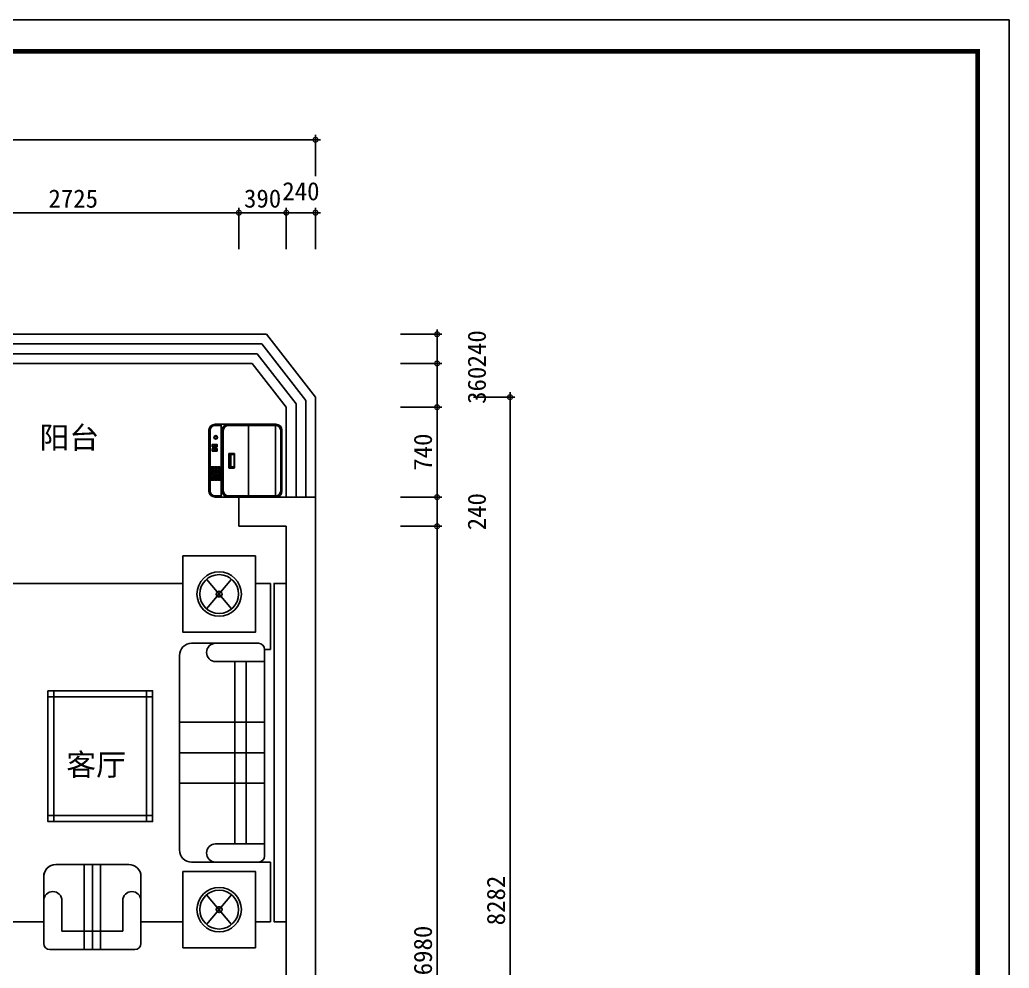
# Model space of a CAD drawing. Header units: millimetres. Extents: x 333665 to 510740, y -473522 to -395501.
# Drawn here: x 368992 to 377130, y -465957 to -458154 of the extents above; entities that cross this region are included whole.
import ezdxf

# ---------------------------------------------------------------- set-up
doc = ezdxf.new("R2010")
doc.units = ezdxf.units.MM
doc.header["$PDMODE"] = 35
doc.header["$PDSIZE"] = 20
for name, color, linetype in [('0-01图框模板说明', 2, 'Continuous'), ('0-02图框细线', 136, 'Continuous'), ('3', 3, 'Continuous'), ('8', 8, 'Continuous'), ('COUTI', 1, 'Continuous'), ('FLOOR', 8, 'Continuous'), ('layer 1', 7, 'Continuous'), ('细线', 250, 'Continuous')]:
    doc.layers.add(name, color=color, linetype=linetype)
doc.styles.add('STYLE1', font='')
doc.styles.add('标注文字', font='simhei.ttf')
doc.styles.get('STYLE1').set_extended_font_data('SimSun')
doc.dimstyles.new('最新标注', dxfattribs={"dimtxt": 150, "dimasz": 80, "dimexe": 40, "dimexo": 40, "dimgap": 40, "dimtad": 1, "dimdec": 0, "dimtxsty": '标注文字', "dimblk": 'DOTSMALL', "dimcen": 2.5, "dimdle": 40, "dimclrd": 46, "dimclre": 46, "dimclrt": 40, "dimadec": 0, "dimazin": 0, "dimtfac": 1, "dimtdec": 0, "dimtmove": 2, "dimatfit": 3, "dimldrblk": 'DOT', "dimfxl": 300, "dimfxlon": 1, "dimarcsym": 0})

# ---------------------------------------------------------------- blocks, each defined once
blk = doc.blocks.new('A$C623B4EB8')
at = {"color": 2, "linetype": 'ByBlock'}
blk.add_line((0, 550), (0, 50), dxfattribs=at)
for points in [[(550, 600), (50, 600)], [(600, 50), (600, 550)], [(50, 0), (550, 0)]]:
    blk.add_lwpolyline(points, dxfattribs=at)
for centre, start, end in [((50, 550), 90, 180), ((550, 550), 0, 90), ((50, 50), 180, 270), ((550, 50), 270, 0)]:
    blk.add_arc(centre, 50, start, end, dxfattribs=at)
at = {"layer": '3', "color": 8}
for p, q in [((156.1, 527.9), (141.1, 527.9)), ((141.1, 527.9), (141.1, 512.9)), ((141.1, 512.9), (156.1, 512.9)), ((156.1, 512.9), (156.1, 527.9)), ((10.1, 440), (10.1, 50)), ((249.4, 419.5), (349.4, 419.5))]:
    blk.add_line(p, q, dxfattribs=at)
for points in [[(550, 590.4), (50, 590.4)], [(0, 500), (600, 500)], [(9.6, 550), (9.6, 500)], [(550, 493.1), (50, 493.1)], [(590.4, 550), (590.4, 500)], [(550, 483.1), (50, 483.1)], [(239.4, 394.5), (239.4, 432.5)], [(244.4, 437.5), (354.4, 437.5)], [(249.4, 398.1), (249.4, 428.1)], [(254.4, 433.1), (344.4, 433.1)], [(349.4, 428.1), (349.4, 398.1)], [(359.4, 432.5), (359.4, 394.5)], [(589.9, 50), (589.9, 440)], [(354.4, 389.5), (244.4, 389.5)], [(344.4, 393.1), (254.4, 393.1)], [(589.9, 274.4), (10.1, 274.4)], [(589.9, 52.1), (10.1, 52.1)], [(50, 10), (550, 10)]]:
    blk.add_lwpolyline(points, dxfattribs=at)
for points in [[(138.8, 580.8), (138.8, 560.8), (158.8, 560.8), (158.8, 580.8)], [(141.2, 578.2), (141.2, 563.2), (156.2, 563.2), (156.2, 578.2)], [(168.3, 580.8), (168.3, 560.8), (188.3, 560.8), (188.3, 580.8)], [(170.8, 578.2), (170.8, 563.2), (185.8, 563.2), (185.8, 578.2)], [(199.1, 580.8), (199.1, 560.8), (219.1, 560.8), (219.1, 580.8)], [(201.5, 578.2), (201.5, 563.2), (216.5, 563.2), (216.5, 578.2)], [(228.9, 580.8), (228.9, 560.8), (248.9, 560.8), (248.9, 580.8)], [(231.4, 578.2), (231.4, 563.2), (246.4, 563.2), (246.4, 578.2)], [(378.9, 572.7), (398.9, 572.7), (398.9, 552.7), (378.9, 552.7)], [(381.5, 570.2), (396.5, 570.2), (396.5, 555.2), (381.5, 555.2)], [(414.2, 573), (434.2, 573), (434.2, 553), (414.2, 553)], [(416.9, 570.5), (431.9, 570.5), (431.9, 555.5), (416.9, 555.5)], [(138.7, 530.6), (138.7, 510.6), (158.7, 510.6), (158.7, 530.6)], [(139, 555.6), (139, 535.6), (159, 535.6), (159, 555.6)], [(141.4, 552.9), (141.4, 537.9), (156.4, 537.9), (156.4, 552.9)], [(168.5, 555.6), (168.5, 535.6), (188.5, 535.6), (188.5, 555.6)], [(168.5, 530.6), (168.5, 510.6), (188.5, 510.6), (188.5, 530.6)], [(171, 552.9), (171, 537.9), (186, 537.9), (186, 552.9)], [(171, 527.9), (171, 512.9), (186, 512.9), (186, 527.9)], [(198.9, 555.6), (198.9, 535.6), (218.9, 535.6), (218.9, 555.6)], [(198.9, 530.6), (198.9, 510.6), (218.9, 510.6), (218.9, 530.6)], [(201.4, 552.9), (201.4, 537.9), (216.4, 537.9), (216.4, 552.9)], [(201.4, 527.9), (201.4, 512.9), (216.4, 512.9), (216.4, 527.9)], [(228.8, 555.6), (228.8, 535.6), (248.8, 535.6), (248.8, 555.6)], [(228.8, 530.6), (228.8, 510.6), (248.8, 510.6), (248.8, 530.6)], [(231.2, 552.9), (231.2, 537.9), (246.2, 537.9), (246.2, 552.9)], [(231.2, 527.9), (231.2, 512.9), (246.2, 512.9), (246.2, 527.9)], [(378.9, 532.7), (398.9, 532.7), (398.9, 552.7), (378.9, 552.7)], [(381.5, 535.1), (396.5, 535.1), (396.5, 550.1), (381.5, 550.1)], [(414.2, 533), (434.2, 533), (434.2, 553), (414.2, 553)], [(416.9, 535.4), (431.9, 535.4), (431.9, 550.4), (416.9, 550.4)]]:
    blk.add_lwpolyline(points, close=True, dxfattribs=at)
for radius in [15, 10]:
    blk.add_circle((491, 543.7), radius, dxfattribs=at)
for centre, radius, start, end in [((50, 550), 40.4, 90, 180), ((550, 550), 40.4, 0, 90), ((54.3, 439), 54.3, 94.50479, 180.70957), ((545.7, 439), 54.3, 359.29043, 85.49521), ((54.3, 439), 44.3, 94.50479, 180.70957), ((244.4, 432.5), 5, 90, 180), ((254.4, 428.1), 5, 90, 180), ((344.4, 428.1), 5, 0, 90), ((354.4, 432.5), 5, 0, 90), ((545.7, 439), 44.3, 359.29043, 85.49521), ((244.4, 394.5), 5, 180, 270), ((254.4, 398.1), 5, 180, 270), ((344.4, 398.1), 5, 270, 0), ((354.4, 394.5), 5, 270, 0), ((50, 50), 40, 180, 270), ((550, 50), 40, 270, 0)]:
    blk.add_arc(centre, radius, start, end, dxfattribs=at)
at = {"layer": '8', "linetype": 'ByBlock', "ltscale": 0.2}
blk.add_line((174.1, 0), (174.1, 0), dxfattribs=at)
at = {"layer": 'COUTI', "color": 5, "ltscale": 1000}
blk.add_line((474.1, 0), (474.1, 0), dxfattribs=at)
blk = doc.blocks.new('_DotSmall')
at = {"layer": 'FLOOR', "color": 0, "const_width": 0.5}
blk.add_lwpolyline([(-0.0625, 0, 1), (0.0625, 0, 1)], format="xyb", close=True, dxfattribs=at)
blk = doc.blocks.new('*D318')
at = {"layer": 'Defpoints', "color": 0, "lineweight": -3, "ltscale": 400}
for p in [(370794.5, -459741.6), (368069.5, -462321.6), (370794.5, -462321.6)]:
    blk.add_point(p, dxfattribs=at)
at = {"layer": '细线', "color": 46, "lineweight": -2, "ltscale": 400}
for p, q in [((368069.5, -460041.6), (368069.5, -459701.6)), ((370794.5, -460041.6), (370794.5, -459701.6)), ((368029.5, -459741.6), (370834.5, -459741.6))]:
    blk.add_line(p, q, dxfattribs=at)
at = {"layer": '细线', "color": 46, "lineweight": -2, "ltscale": 400, "xscale": 80, "yscale": 80, "zscale": 80, "rotation": 180}
blk.add_blockref('_DotSmall', (368069.5, -459741.6), dxfattribs=at)
at = {"layer": '细线', "color": 46, "lineweight": -2, "ltscale": 400, "xscale": 80, "yscale": 80, "zscale": 80}
blk.add_blockref('_DotSmall', (370794.5, -459741.6), dxfattribs=at)
at = {"layer": '细线', "color": 40, "lineweight": -3, "ltscale": 400, "insert": (369432, -459626.6), "char_height": 150, "attachment_point": 5, "style": '标注文字'}
blk.add_mtext('2725', dxfattribs=at)
blk = doc.blocks.new('_Dot')
at = {"color": 0, "linetype": 'ByBlock', "lineweight": -2}
blk.add_line((-0.5, 0), (-1, 0), dxfattribs=at)
at = {"color": 0, "linetype": 'ByBlock', "const_width": 0.5}
blk.add_lwpolyline([(-0.25, 0, 1), (0.25, 0, 1)], format="xyb", close=True, dxfattribs=at)
blk = doc.blocks.new('*D329')
at = {"layer": 'Defpoints', "color": 0, "lineweight": -3, "ltscale": 400}
for p in [(371184.5, -459741.6), (370794.5, -462321.6), (371184.5, -462321.6)]:
    blk.add_point(p, dxfattribs=at)
at = {"layer": '细线', "color": 46, "lineweight": -2, "ltscale": 400}
for p, q in [((370794.5, -460041.6), (370794.5, -459701.6)), ((371184.5, -460041.6), (371184.5, -459701.6)), ((370754.5, -459741.6), (371224.5, -459741.6))]:
    blk.add_line(p, q, dxfattribs=at)
at = {"layer": '细线', "color": 46, "lineweight": -2, "ltscale": 400, "xscale": 80, "yscale": 80, "zscale": 80, "rotation": 180}
blk.add_blockref('_DotSmall', (370794.5, -459741.6), dxfattribs=at)
at = {"layer": '细线', "color": 46, "lineweight": -2, "ltscale": 400, "xscale": 80, "yscale": 80, "zscale": 80}
blk.add_blockref('_DotSmall', (371184.5, -459741.6), dxfattribs=at)
at = {"layer": '细线', "color": 40, "lineweight": -3, "ltscale": 400, "insert": (370989.5, -459625.8), "char_height": 150, "attachment_point": 5, "style": '标注文字'}
blk.add_mtext('390', dxfattribs=at)
blk = doc.blocks.new('*D330')
at = {"layer": 'Defpoints', "color": 0, "lineweight": -3, "ltscale": 400}
for p in [(371424.5, -459741.6), (371424.5, -462081.6), (371184.5, -462321.6)]:
    blk.add_point(p, dxfattribs=at)
at = {"layer": '细线', "color": 46, "lineweight": -2, "ltscale": 400}
for p, q in [((371184.5, -460041.6), (371184.5, -459701.6)), ((371424.5, -460041.6), (371424.5, -459701.6)), ((371144.5, -459741.6), (371464.5, -459741.6))]:
    blk.add_line(p, q, dxfattribs=at)
at = {"layer": '细线', "color": 46, "lineweight": -2, "ltscale": 400, "xscale": 80, "yscale": 80, "zscale": 80, "rotation": 180}
blk.add_blockref('_DotSmall', (371184.5, -459741.6), dxfattribs=at)
at = {"layer": '细线', "color": 46, "lineweight": -2, "ltscale": 400, "xscale": 80, "yscale": 80, "zscale": 80}
blk.add_blockref('_DotSmall', (371424.5, -459741.6), dxfattribs=at)
at = {"layer": '细线', "color": 40, "lineweight": -3, "ltscale": 400, "insert": (371304.5, -459565.8), "char_height": 150, "attachment_point": 5, "style": '标注文字'}
blk.add_mtext('240', dxfattribs=at)
blk = doc.blocks.new('*D331')
at = {"color": 46, "lineweight": -2}
for p, q in [((360914.5, -459441.6), (360914.5, -459101.6)), ((371424.5, -459441.6), (371424.5, -459101.6)), ((360874.5, -459141.6), (371464.5, -459141.6))]:
    blk.add_line(p, q, dxfattribs=at)
at = {"layer": 'Defpoints', "color": 0, "lineweight": -3}
for p in [(371424.5, -459141.6), (371424.5, -462081.6), (360914.5, -462581.6)]:
    blk.add_point(p, dxfattribs=at)
at = {"color": 46, "lineweight": -2, "xscale": 80, "yscale": 80, "zscale": 80, "rotation": 180}
blk.add_blockref('_DotSmall', (360914.5, -459141.6), dxfattribs=at)
at = {"color": 46, "lineweight": -2, "xscale": 80, "yscale": 80, "zscale": 80}
blk.add_blockref('_DotSmall', (371424.5, -459141.6), dxfattribs=at)
at = {"color": 40, "lineweight": -3, "insert": (366169.5, -459025.8), "char_height": 150, "attachment_point": 5, "style": '标注文字'}
blk.add_mtext('10510', dxfattribs=at)
blk = doc.blocks.new('*D358')
at = {"layer": 'Defpoints', "color": 0, "lineweight": -3, "ltscale": 400}
for p in [(371184.5, -462321.6), (372424.5, -462321.6), (371184.5, -469301.6)]:
    blk.add_point(p, dxfattribs=at)
at = {"layer": '细线', "color": 46, "lineweight": -2, "ltscale": 400}
for p, q in [((372424.5, -469341.6), (372424.5, -462281.6)), ((372124.5, -462321.6), (372464.5, -462321.6)), ((372124.5, -469301.6), (372464.5, -469301.6))]:
    blk.add_line(p, q, dxfattribs=at)
at = {"layer": '细线', "color": 46, "lineweight": -2, "ltscale": 400, "xscale": 80, "yscale": 80, "zscale": 80}
for p, rotation in [((372424.5, -462321.6), 90), ((372424.5, -469301.6), 270)]:
    blk.add_blockref('_DotSmall', p, dxfattribs=dict(at, rotation=rotation))
at = {"layer": '细线', "color": 40, "lineweight": -3, "ltscale": 400, "insert": (372308.7, -465811.6), "char_height": 150, "attachment_point": 5, "rotation": 90, "style": '标注文字'}
blk.add_mtext('6980', dxfattribs=at)
blk = doc.blocks.new('*D359')
at = {"layer": 'Defpoints', "color": 0, "lineweight": -3, "ltscale": 400}
for p in [(371424.5, -462081.6), (372424.5, -462081.6), (371184.5, -462321.6)]:
    blk.add_point(p, dxfattribs=at)
at = {"layer": '细线', "color": 46, "lineweight": -2, "ltscale": 400}
for p, q in [((372424.5, -462361.6), (372424.5, -462041.6)), ((372124.5, -462081.6), (372464.5, -462081.6)), ((372124.5, -462321.6), (372464.5, -462321.6))]:
    blk.add_line(p, q, dxfattribs=at)
at = {"layer": '细线', "color": 46, "lineweight": -2, "ltscale": 400, "xscale": 80, "yscale": 80, "zscale": 80}
for p, rotation in [((372424.5, -462081.6), 90), ((372424.5, -462321.6), 270)]:
    blk.add_blockref('_DotSmall', p, dxfattribs=dict(at, rotation=rotation))
at = {"layer": '细线', "color": 40, "lineweight": -3, "ltscale": 400, "insert": (372752, -462201.6), "char_height": 150, "attachment_point": 5, "rotation": 90, "style": '标注文字'}
blk.add_mtext('240', dxfattribs=at)
blk = doc.blocks.new('*D360')
at = {"layer": 'Defpoints', "color": 0, "lineweight": -3, "ltscale": 400}
for p in [(371184.5, -461341.6), (372424.5, -461341.6), (371424.5, -462081.6)]:
    blk.add_point(p, dxfattribs=at)
at = {"layer": '细线', "color": 46, "lineweight": -2, "ltscale": 400}
for p, q in [((372424.5, -462121.6), (372424.5, -461301.6)), ((372124.5, -461341.6), (372464.5, -461341.6)), ((372124.5, -462081.6), (372464.5, -462081.6))]:
    blk.add_line(p, q, dxfattribs=at)
at = {"layer": '细线', "color": 46, "lineweight": -2, "ltscale": 400, "xscale": 80, "yscale": 80, "zscale": 80}
for p, rotation in [((372424.5, -461341.6), 90), ((372424.5, -462081.6), 270)]:
    blk.add_blockref('_DotSmall', p, dxfattribs=dict(at, rotation=rotation))
at = {"layer": '细线', "color": 40, "lineweight": -3, "ltscale": 400, "insert": (372308.7, -461711.6), "char_height": 150, "attachment_point": 5, "rotation": 90, "style": '标注文字'}
blk.add_mtext('740', dxfattribs=at)
blk = doc.blocks.new('*D361')
at = {"layer": 'Defpoints', "color": 0, "lineweight": -3, "ltscale": 400}
for p in [(370904.5, -460981.6), (372424.5, -460981.6), (371184.5, -461341.6)]:
    blk.add_point(p, dxfattribs=at)
at = {"layer": '细线', "color": 46, "lineweight": -2, "ltscale": 400}
for p, q in [((372124.5, -460981.6), (372464.5, -460981.6)), ((372424.5, -461381.6), (372424.5, -460941.6)), ((372124.5, -461341.6), (372464.5, -461341.6))]:
    blk.add_line(p, q, dxfattribs=at)
at = {"layer": '细线', "color": 46, "lineweight": -2, "ltscale": 400, "xscale": 80, "yscale": 80, "zscale": 80}
for p, rotation in [((372424.5, -460981.6), 90), ((372424.5, -461341.6), 270)]:
    blk.add_blockref('_DotSmall', p, dxfattribs=dict(at, rotation=rotation))
at = {"layer": '细线', "color": 40, "lineweight": -3, "ltscale": 400, "insert": (372752, -461161.6), "char_height": 150, "attachment_point": 5, "rotation": 90, "style": '标注文字'}
blk.add_mtext('360', dxfattribs=at)
blk = doc.blocks.new('*D362')
at = {"layer": 'Defpoints', "color": 0, "lineweight": -3, "ltscale": 400}
for p in [(371021.9, -460741.6), (372424.5, -460741.6), (370904.5, -460981.6)]:
    blk.add_point(p, dxfattribs=at)
at = {"layer": '细线', "color": 46, "lineweight": -2, "ltscale": 400}
for p, q in [((372124.5, -460741.6), (372464.5, -460741.6)), ((372424.5, -461021.6), (372424.5, -460701.6)), ((372124.5, -460981.6), (372464.5, -460981.6))]:
    blk.add_line(p, q, dxfattribs=at)
at = {"layer": '细线', "color": 46, "lineweight": -2, "ltscale": 400, "xscale": 80, "yscale": 80, "zscale": 80}
for p, rotation in [((372424.5, -460741.6), 90), ((372424.5, -460981.6), 270)]:
    blk.add_blockref('_DotSmall', p, dxfattribs=dict(at, rotation=rotation))
at = {"layer": '细线', "color": 40, "lineweight": -3, "ltscale": 400, "insert": (372752, -460861.6), "char_height": 150, "attachment_point": 5, "rotation": 90, "style": '标注文字'}
blk.add_mtext('240', dxfattribs=at)
blk = doc.blocks.new('*D363')
at = {"layer": 'Defpoints', "color": 0, "lineweight": -3, "ltscale": 400}
for p in [(371424.5, -461259.3), (373024.5, -461259.3), (371424.5, -469541.6)]:
    blk.add_point(p, dxfattribs=at)
at = {"layer": '细线', "color": 46, "lineweight": -2, "ltscale": 400}
for p, q in [((373024.5, -469581.6), (373024.5, -461219.3)), ((372724.5, -461259.3), (373064.5, -461259.3)), ((372724.5, -469541.6), (373064.5, -469541.6))]:
    blk.add_line(p, q, dxfattribs=at)
at = {"layer": '细线', "color": 46, "lineweight": -2, "ltscale": 400, "xscale": 80, "yscale": 80, "zscale": 80}
for p, rotation in [((373024.5, -461259.3), 90), ((373024.5, -469541.6), 270)]:
    blk.add_blockref('_DotSmall', p, dxfattribs=dict(at, rotation=rotation))
at = {"layer": '细线', "color": 40, "lineweight": -3, "ltscale": 400, "insert": (372909.5, -465400.4), "char_height": 150, "attachment_point": 5, "rotation": 90, "style": '标注文字'}
blk.add_mtext('8282', dxfattribs=at)
blk = doc.blocks.new('gbv8')
at = {"layer": '细线', "color": 36, "lineweight": -3, "ltscale": 400}
for p, q in [((373887.4, -348583.6), (373887.4, -349211.7)), ((373486.6, -348775.8), (373692.7, -349019.5)), ((373486.6, -349019.5), (373692.7, -348775.8)), ((371725, -348810), (371725, -351593.4)), ((373291.9, -348810), (371725, -348810)), ((373291.9, -348810), (373146.9, -348810)), ((373291.9, -349211.7), (373291.9, -348810)), ((374012.5, -348810), (373887.4, -348810)), ((374012.5, -348810), (373887.4, -348810)), ((373887.4, -348810), (373887.4, -349211.7)), ((374012.5, -349352.9), (374012.5, -348810)), ((373887.4, -349211.7), (373291.9, -349211.7)), ((373913.1, -349302.9), (373363.1, -349302.9)), ((373363.1, -349302.9), (373913.1, -349302.9)), ((373963.1, -349352.9), (373963.1, -351052.9)), ((373963.1, -349352.9), (374012.5, -349352.9)), ((373263.1, -349402.9), (373263.1, -351002.9)), ((373263.1, -351002.9), (373263.1, -349402.9)), ((373963.1, -349452.9), (373560.9, -349452.9)), ((373718.9, -349452.9), (373718.9, -350952.9)), ((373813.1, -349452.9), (373813.1, -350952.9)), ((372180.9, -349692.5), (373042, -349692.5)), ((372180.9, -350770), (372180.9, -349692.5)), ((372180.9, -349742.5), (373042, -349742.5)), ((372230.9, -350770), (372230.9, -349692.5)), ((372992, -349692.5), (372992, -350770)), ((373042, -349692.5), (373042, -350770)), ((373963.1, -349952.9), (373263.1, -349952.9)), ((373963.1, -350202.9), (373263.1, -350202.9)), ((373963.1, -350452.9), (373263.1, -350452.9)), ((373042, -350720), (372180.9, -350720)), ((373042, -350770), (372180.9, -350770)), ((373963.1, -350952.9), (373560.9, -350952.9)), ((372169.3, -351159.1), (372184.4, -351144.4)), ((372184.4, -351144.4), (372201.2, -351132.9)), ((372201.2, -351132.9), (372224.1, -351125.2)), ((372224.1, -351125.2), (372246.9, -351122.2)), ((372246.9, -351122.2), (372846.9, -351122.2)), ((372246.9, -351122.2), (372846.9, -351122.2)), ((372479, -351122.2), (372479, -351822.2)), ((372546.9, -351122.2), (372546.9, -351822.2)), ((372614.9, -351122.2), (372614.9, -351822.2)), ((373913.1, -351102.9), (373363.1, -351102.9)), ((374012.5, -351102.9), (373363.1, -351102.9)), ((374012.5, -351593.4), (374012.5, -351102.9)), ((372146.9, -351222.2), (372149.6, -351199.2)), ((372146.9, -351772.2), (372146.9, -351222.2)), ((372146.9, -351593.4), (372146.9, -351222.2)), ((372146.9, -351222.2), (372146.9, -351222.2)), ((372149.6, -351199.2), (372157.8, -351177.1)), ((372157.8, -351177.1), (372169.3, -351159.1)), ((372946.9, -351772.2), (372946.9, -351222.2)), ((372946.9, -351222.2), (372946.9, -351593.4)), ((373291.9, -351593.4), (373291.9, -351179.6)), ((373291.9, -351179.6), (373887.4, -351179.6)), ((373887.4, -351179.6), (373887.4, -351807.8)), ((373887.4, -351179.6), (373887.4, -351593.4)), ((373486.6, -351371.8), (373692.7, -351615.6)), ((373486.6, -351615.6), (373692.7, -351371.8)), ((372296.9, -351672.2), (372296.9, -351420)), ((372796.9, -351672.2), (372796.9, -351420)), ((372796.9, -351672.2), (372796.9, -351420)), ((371725, -351593.4), (372146.9, -351593.4)), ((372146.9, -351593.4), (372146.9, -351593.4)), ((372946.9, -351593.4), (373291.9, -351593.4)), ((372946.9, -351593.4), (373291.9, -351593.4)), ((373887.4, -351593.4), (374012.5, -351593.4)), ((373887.4, -351593.4), (374012.5, -351593.4)), ((372296.9, -351672.2), (372796.9, -351672.2)), ((372196.9, -351822.2), (372896.9, -351822.2))]:
    blk.add_line(p, q, dxfattribs=at)
for points in [[(373291.9, -348583.6), (373887.4, -348583.6), (373887.4, -349063), (373887.4, -349211.7), (373291.9, -349211.7), (373291.9, -348583.6)], [(374142.2, -351593.4), (374042.2, -351593.4), (374042.2, -348810), (374142.2, -348810), (374142.2, -351593.4)], [(373291.9, -351179.6), (373887.4, -351179.6), (373887.4, -351659.1), (373887.4, -351807.8), (373291.9, -351807.8), (373291.9, -351179.6)]]:
    blk.add_lwpolyline(points, close=True, dxfattribs=at)
blk.add_lwpolyline([(372180.9, -349692.5), (373042, -349692.5), (373042, -350770), (372180.9, -350770), (372180.9, -349692.5)], dxfattribs=at)
for centre, radius in [((373589.7, -348897.6), 182.6), ((373589.7, -348897.6), 159.6), ((373589.7, -348897.6), 23.9), ((373589.7, -351493.7), 182.6), ((373589.7, -351493.7), 159.6), ((373589.7, -351493.7), 23.9)]:
    blk.add_circle(centre, radius, dxfattribs=at)
for centre, radius, start, end in [((373363.1, -349402.9), 100, 90, 180), ((373363.1, -349402.9), 100, 90, 180), ((373560.9, -349377.9), 75, 90, 270), ((373913.1, -349352.9), 50, 360, 90), ((373913.1, -349352.9), 50, 360, 90), ((373560.9, -351027.9), 75, 90, 270), ((373363.1, -351002.9), 100, 180, 270), ((373363.1, -351002.9), 100, 180, 270), ((373913.1, -351052.9), 50, 270, 360), ((372246.9, -351222.2), 100, 90, 180), ((372846.9, -351222.2), 100, 360, 90), ((372846.9, -351222.2), 100, 360, 90), ((372221.9, -351420), 75, 360, 180), ((372871.9, -351420), 75, 360, 180), ((372196.9, -351772.2), 50, 180, 270), ((372896.9, -351772.2), 50, 270, 360)]:
    blk.add_arc(centre, radius, start, end, dxfattribs=at)

msp = doc.modelspace()

# ---------------------------------------------------------------- linework, layer by layer
at = {"color": 3, "lineweight": -3}
for p, q in [((367887.1, -460741.6), (371021.9, -460741.6)), ((371021.9, -460741.6), (371424.5, -461259.3)), ((367926.3, -460821.6), (370982.8, -460821.6)), ((370982.8, -460821.6), (371344.5, -461286.7)), ((367965.4, -460901.6), (370943.6, -460901.6)), ((370943.6, -460901.6), (371264.5, -461314.2)), ((368004.5, -460981.6), (370904.5, -460981.6)), ((370904.5, -460981.6), (371184.5, -461341.6)), ((371264.5, -462081.6), (371264.5, -461314.2)), ((371344.5, -462081.6), (371344.5, -461286.7)), ((371424.5, -462081.6), (371424.5, -461259.3)), ((371184.5, -462081.6), (371184.5, -461341.6))]:
    msp.add_line(p, q, dxfattribs=at)
at = {"color": 0, "lineweight": -3}
for p, q in [((370794.5, -462321.6), (370794.5, -462081.6)), ((370794.5, -462081.6), (371184.5, -462081.6)), ((371184.5, -462081.6), (371424.5, -462081.6)), ((371424.5, -469541.6), (371424.5, -462081.6)), ((371184.5, -462321.6), (370794.5, -462321.6)), ((371184.5, -469301.6), (371184.5, -462321.6))]:
    msp.add_line(p, q, dxfattribs=at)
at = {"layer": '0-01图框模板说明', "color": 2, "const_width": 37.5}
msp.add_lwpolyline([(376871.5, -458413.1), (376871.5, -473263.7), (355656.4, -473263.7), (355656.4, -458413.1)], close=True, dxfattribs=at)
at = {"layer": '0-02图框细线'}
msp.add_lwpolyline([(377130.2, -458154.4), (377130.2, -473522.4), (355397.7, -473522.4), (355397.7, -458154.4)], close=True, dxfattribs=at)

# ---------------------------------------------------------------- block references
at = {"color": 8, "linetype": 'ByBlock', "rotation": 90}
msp.add_blockref('A$C623B4EB8', (371148.4, -462081.6), dxfattribs=at)
at = {"color": 1, "lineweight": -3}
msp.add_blockref('gbv8', (-2957.7, -113981.6), dxfattribs=at)

# ---------------------------------------------------------------- texts
at = {"layer": 'layer 1', "color": 2, "lineweight": -3, "style": 'STYLE1'}
for s, p in [('阳台', (369154.5, -461681.6)), ('客厅', (369374.5, -464372.3))]:
    msp.add_text(s, height=180, dxfattribs=at).set_placement(p)

# ---------------------------------------------------------------- dimensions: what is measured, and where the dimension line sits
at = {"color": 0, "lineweight": -3}
dim = msp.add_linear_dim(base=(371424.5, -459141.6), p1=(360914.5, -462581.6), p2=(371424.5, -462081.6), dimstyle='最新标注', dxfattribs=at)
dim.commit()
dim.dimension.update_dxf_attribs({"geometry": '*D331', "text_midpoint": (366169.5, -459025.8)})
at = {"layer": '细线', "color": 2, "lineweight": -3, "ltscale": 400}
for base, p1, p2, picture, middle in [((370794.5, -459741.6), (368069.5, -462321.6), (370794.5, -462321.6), '*D318', (369432, -459626.6)), ((371184.5, -459741.6), (370794.5, -462321.6), (371184.5, -462321.6), '*D329', (370989.5, -459625.8)), ((371424.5, -459741.6), (371184.5, -462321.6), (371424.5, -462081.6), '*D330', (371304.5, -459565.8))]:
    dim = msp.add_linear_dim(base=base, p1=p1, p2=p2, dimstyle='最新标注', dxfattribs=at)
    dim.commit()
    dim.dimension.update_dxf_attribs({"geometry": picture, "text_midpoint": middle})
for base, p1, p2, picture, middle in [((372424.5, -460741.6), (370904.5, -460981.6), (371021.9, -460741.6), '*D362', (372752, -460861.6)), ((372424.5, -460981.6), (371184.5, -461341.6), (370904.5, -460981.6), '*D361', (372752, -461161.6)), ((373024.5, -461259.3), (371424.5, -469541.6), (371424.5, -461259.3), '*D363', (372909.5, -465400.4)), ((372424.5, -461341.6), (371424.5, -462081.6), (371184.5, -461341.6), '*D360', (372308.7, -461711.6)), ((372424.5, -462081.6), (371184.5, -462321.6), (371424.5, -462081.6), '*D359', (372752, -462201.6)), ((372424.5, -462321.6), (371184.5, -469301.6), (371184.5, -462321.6), '*D358', (372308.7, -465811.6))]:
    dim = msp.add_linear_dim(base=base, p1=p1, p2=p2, angle=90, dimstyle='最新标注', dxfattribs=at)
    dim.commit()
    dim.dimension.update_dxf_attribs({"geometry": picture, "text_midpoint": middle})

doc.saveas('drawing.dxf')
